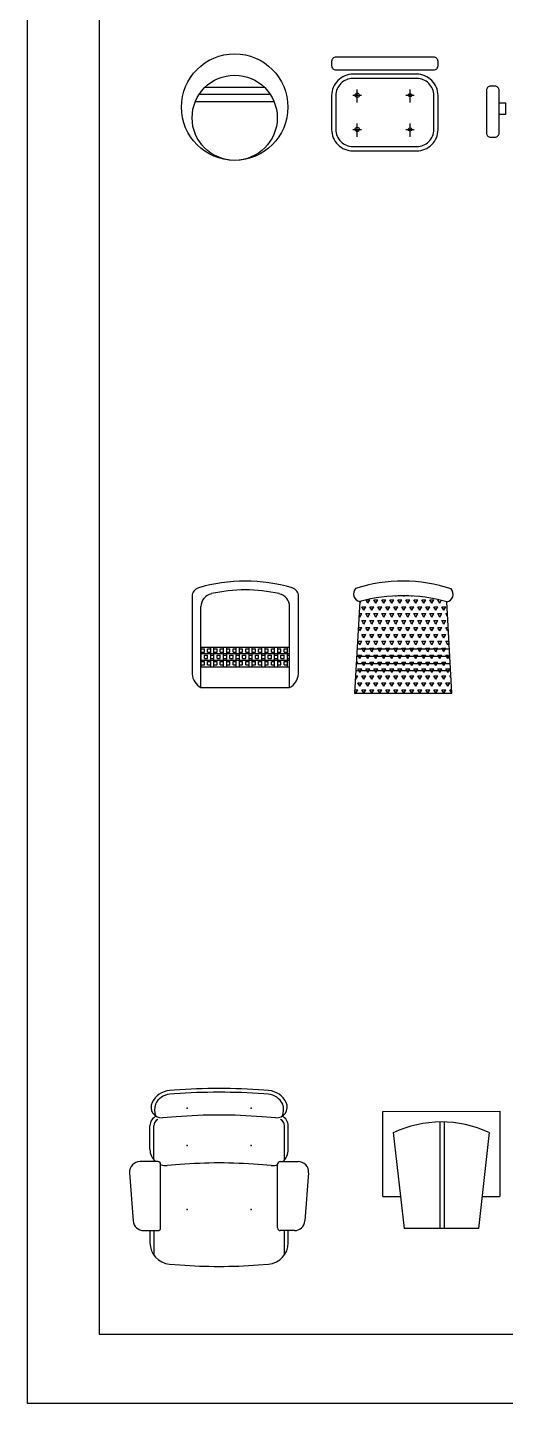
# Model space of a CAD drawing. Header units: inches. Extents: x 3.4 to 45.9, y 14.3 to 39.1.
# Drawn here: x 3.43 to 5.67, y 14.3 to 20.77 of the extents above; entities that cross this region are included whole.
import ezdxf

# ---------------------------------------------------------------- set-up
doc = ezdxf.new("R2010")
doc.units = ezdxf.units.IN
doc.header["$MEASUREMENT"] = 0
for name, color, linetype in [('02', 2, 'Continuous'), ('4', 4, 'Continuous'), ('8', 8, 'Continuous'), ('kadrbm', 4, 'Continuous')]:
    doc.layers.add(name, color=color, linetype=linetype)

# ---------------------------------------------------------------- blocks, each defined once
blk = doc.blocks.new('kadrbm')
at = {"layer": 'kadrbm', "color": 4}
blk.add_lwpolyline([(0, 0), (0, 24.7972), (21, 24.7972), (21, 0), (0, 0)], close=True, dxfattribs=at)
blk.add_lwpolyline([(20.6631, 0.3257), (20.6631, 24.4603), (0.3369, 24.4603), (0.3369, 0.3257), (20.6631, 0.3257)], dxfattribs=at)

msp = doc.modelspace()

# ---------------------------------------------------------------- hatches: boundary and pattern name
at = {"layer": '8'}
h = msp.add_hatch(dxfattribs=at)
h.set_pattern_fill('TRIANG', color=256, scale=0.1, style=0)
h.set_pattern_definition([(60, (142.706374, 6.792413), (-0.01875, 0.032475953), [0.01875, -0.01875]), (120, (142.706374, 6.792413), (-0.0375, 2e-11), [0.01875, -0.01875]), (0, (142.697, 6.80865), (0.01875, 0.0324759526), [0.01875, -0.01875])])
h.paths.add_polyline_path([(5.3954, 18.0677, 0.14003), (4.9874, 18.0694), (4.9746, 17.847), (5.408, 17.847)])
h.paths.add_polyline_path([(5.408, 17.847), (4.9746, 17.847), (4.9727, 17.8131), (5.41, 17.8131)])
h.paths.add_polyline_path([(5.41, 17.8131), (4.9727, 17.8131), (4.9708, 17.7792), (5.4119, 17.7792)])
h.paths.add_polyline_path([(5.4119, 17.7792), (4.9708, 17.7792), (4.9688, 17.7452), (5.4139, 17.7452)])
h.paths.add_polyline_path([(5.4139, 17.7452), (4.9688, 17.7452), (4.9627, 17.6387), (5.4199, 17.6387)])
h = msp.add_hatch(dxfattribs=at)
h.set_pattern_fill('BOX', color=256, scale=0.06, style=0)
h.set_pattern_definition([(90, (142.706374, 6.792413), (-0.06, 4e-18), []), (90, (142.721374, 6.792413), (-0.06, 4e-18), []), (0, (142.706374, 6.792413), (0, 0.06), [-0.015, 0.015]), (0, (142.706374, 6.807413), (0, 0.06), [-0.015, 0.015]), (0, (142.706374, 6.822413), (0, 0.06), [0.015, -0.015]), (0, (142.706374, 6.837413), (0, 0.06), [0.015, -0.015]), (90, (142.736374, 6.792413), (-0.06, 4e-18), [0.015, -0.015]), (90, (142.751374, 6.792413), (-0.06, 4e-18), [0.015, -0.015])])
h.paths.add_polyline_path([(4.6571, 17.8558), (4.2404, 17.8558), (4.2404, 17.8249), (4.6571, 17.8249)])
h.paths.add_polyline_path([(4.6571, 17.8249), (4.2404, 17.8249), (4.2404, 17.794), (4.6571, 17.794)])
h.paths.add_polyline_path([(4.6571, 17.794), (4.2404, 17.794), (4.2404, 17.7631), (4.6571, 17.7631)])

# ---------------------------------------------------------------- linework, layer by layer
at = {"layer": '02'}
for p, q in [((4.9546, 20.4481), (4.9946, 20.4481)), ((4.9746, 20.4141), (4.9746, 20.4753)), ((5.203, 20.4481), (5.243, 20.4481)), ((5.223, 20.4141), (5.223, 20.4753)), ((4.9746, 20.2535), (4.9746, 20.3147)), ((5.223, 20.2535), (5.223, 20.3147)), ((4.9546, 20.2875), (4.9946, 20.2875)), ((5.203, 20.2875), (5.243, 20.2875))]:
    msp.add_line(p, q, dxfattribs=at)
for centre, radius in [((4.9746, 20.4481), 0.01), ((5.223, 20.4481), 0.008), ((4.9746, 20.2875), 0.01), ((5.223, 20.2875), 0.008)]:
    msp.add_circle(centre, radius, dxfattribs=at)
at = {"layer": '4'}
for p, q in [((4.232, 20.4526), (4.5657, 20.4526)), ((4.2603, 20.4865), (4.5375, 20.4865)), ((4.214, 20.4187), (4.5837, 20.4187)), ((4.1987, 18.0939), (4.1987, 17.7285)), ((4.2404, 17.666), (4.2404, 18.0457)), ((4.6571, 17.666), (4.6571, 18.0457)), ((4.6987, 17.7285), (4.6987, 18.0939)), ((4.9874, 18.0694), (4.9627, 17.6387)), ((5.4199, 17.6387), (5.3954, 18.0677)), ((4.2404, 17.8558), (4.6571, 17.8558)), ((4.9746, 17.847), (5.408, 17.847)), ((4.2404, 17.8249), (4.6571, 17.8249)), ((4.2404, 17.794), (4.6571, 17.794)), ((4.9708, 17.7792), (5.4119, 17.7792)), ((4.9727, 17.8131), (5.41, 17.8131)), ((4.2404, 17.7631), (4.6571, 17.7631)), ((4.9688, 17.7452), (5.4139, 17.7452)), ((4.2404, 17.666), (4.6571, 17.666)), ((4.9627, 17.6387), (5.4199, 17.6387)), ((4.1148, 15.7742), (4.093, 15.7726)), ((4.5584, 15.7726), (4.5366, 15.7742)), ((4.1161, 15.7566), (4.0944, 15.755)), ((4.557, 15.755), (4.5352, 15.7566)), ((4.1244, 15.6496), (4.0594, 15.6446)), ((4.5919, 15.6446), (4.527, 15.6496)), ((5.0944, 15.6747), (5.6444, 15.675)), ((5.0947, 15.2747), (5.0944, 15.6747)), ((5.6444, 15.675), (5.6447, 15.275)), ((4.0007, 15.4954), (4.0007, 15.6069)), ((4.0183, 15.4513), (4.0183, 15.6069)), ((4.633, 15.4479), (4.633, 15.6068)), ((4.6507, 15.4954), (4.6507, 15.6068)), ((5.3648, 15.1248), (5.3645, 15.6248)), ((5.3848, 15.1249), (5.3845, 15.6249)), ((5.1445, 15.5747), (5.1948, 15.1247)), ((5.5945, 15.575), (5.5448, 15.125)), ((3.9048, 15.3856), (3.9221, 15.1606)), ((4.0382, 15.4394), (3.9547, 15.4394)), ((4.0507, 15.1269), (4.0507, 15.4269)), ((4.1416, 15.4253), (4.0814, 15.4207)), ((4.5699, 15.4207), (4.5098, 15.4253)), ((4.6007, 15.1269), (4.6007, 15.4269)), ((4.6132, 15.4394), (4.6967, 15.4394)), ((4.7465, 15.3856), (4.7292, 15.1606)), ((5.0947, 15.2747), (5.1781, 15.2747)), ((5.5614, 15.275), (5.6447, 15.275)), ((3.972, 15.1144), (4.0382, 15.1144)), ((4.0007, 15.1144), (4.0007, 15.057)), ((4.0183, 15.1144), (4.0183, 15.0003)), ((4.6794, 15.1144), (4.6132, 15.1144)), ((4.633, 15.0003), (4.633, 15.1144)), ((4.6507, 15.057), (4.6507, 15.1144)), ((5.5448, 15.125), (5.1948, 15.1247)), ((4.093, 14.9573), (4.1416, 14.9536)), ((4.5098, 14.9536), (4.5584, 14.9573))]:
    msp.add_line(p, q, dxfattribs=at)
for points in [[(4.8746, 20.567), (5.3346, 20.567, 0.414214), (5.3546, 20.587), (5.3546, 20.607, 0.414214), (5.3346, 20.627), (4.8746, 20.627, 0.414214), (4.8546, 20.607), (4.8546, 20.587, 0.414214)], [(4.9546, 20.547, 0.414214), (4.8546, 20.447), (4.8546, 20.287, 0.414214), (4.9546, 20.187), (5.2546, 20.187, 0.414214), (5.3546, 20.287), (5.3546, 20.447, 0.414214), (5.2546, 20.547)], [(4.9546, 20.527, 0.414214), (4.8746, 20.447), (4.8746, 20.287, 0.414214), (4.9546, 20.207), (5.2546, 20.207, 0.414214), (5.3346, 20.287), (5.3346, 20.447, 0.414214), (5.2546, 20.527)], [(5.6018, 20.2511), (5.6218, 20.2511, 0.414214), (5.6418, 20.2711), (5.6418, 20.4711, 0.414214), (5.6218, 20.4911), (5.6018, 20.4911, 0.414214), (5.5818, 20.4711), (5.5818, 20.2711, 0.414214)]]:
    msp.add_lwpolyline(points, format="xyb", close=True, dxfattribs=at)
msp.add_lwpolyline([(5.6422, 20.4127), (5.6715, 20.4127), (5.6715, 20.3576), (5.6422, 20.3576)], dxfattribs=at)
for centre, radius in [((4.3989, 20.3924), 0.25), ((4.3989, 20.3424), 0.2)]:
    msp.add_circle(centre, radius, dxfattribs=at)
for centre, radius, start, end in [((4.4487, 17.3952), 0.7708, 73.39845, 106.60155), ((5.1889, 17.4514), 0.7146, 71.47088, 108.06302), ((4.2404, 18.0939), 0.0417, 106.60155, 180), ((4.3029, 18.0457), 0.0625, 102.63563, 180), ((4.4487, 17.3952), 0.7292, 77.36437, 102.63563), ((4.5946, 18.0457), 0.0625, 0, 77.36437), ((4.6571, 18.0939), 0.0417, 0, 73.39845), ((4.9943, 18.1056), 0.0369, 136.9276, 259.19844), ((5.3888, 18.104), 0.0369, 280.33546, 42.6063), ((5.1885, 17.3543), 0.7429, 73.82433, 105.70957), ((4.276, 17.7349), 0.0776, 184.73545, 242.64468), ((4.6214, 17.7349), 0.0776, 297.35532, 355.26455), ((4.1007, 15.6729), 0.1, 94.39871, 154.39871), ((4.3257, 13.0323), 2.75, 85.60129, 94.39871), ((4.5507, 15.6729), 0.1, 25.6013, 85.6013), ((4.0556, 15.6945), 0.05, 154.39871, 274.39871), ((4.1145, 15.6822), 0.0919, 163.38554, 198.9695), ((4.1007, 15.6729), 0.0823, 94.39871, 154.39871), ((4.3257, 13.0323), 2.7323, 85.60129, 94.39871), ((4.5507, 15.6729), 0.0823, 25.6013, 85.6013), ((4.5958, 15.6945), 0.05, 265.6013, 25.6013), ((4.5369, 15.6822), 0.0919, 341.0305, 16.61446), ((4.0507, 15.6069), 0.05, 113.73237, 180), ((4.3257, 13.0323), 2.625, 85.60129, 94.39871), ((4.6007, 15.6068), 0.05, 0, 65.43421), ((4.0507, 15.6069), 0.0323, 113.73237, 180), ((4.6007, 15.6068), 0.0323, 0, 65.43421), ((5.3698, 15.0936), 0.5312, 64.98248, 115.09771), ((4.0757, 15.4954), 0.075, 180, 228.40702), ((4.5757, 15.4954), 0.075, 311.22129, 0), ((3.9547, 15.3894), 0.05, 90, 184.39871), ((4.0382, 15.4269), 0.0125, 0, 90), ((4.0757, 15.4954), 0.075, 250.45096, 274.39871), ((4.3257, 13.0323), 2.4, 85.60129, 94.39871), ((4.5757, 15.4954), 0.075, 265.6013, 289.52087), ((4.6132, 15.4269), 0.0125, 90, 180), ((4.6967, 15.3894), 0.05, 355.60129, 90), ((3.972, 15.1644), 0.05, 184.39871, 270), ((4.0382, 15.1269), 0.0125, 270, 0), ((4.6132, 15.1269), 0.0125, 180, 270), ((4.6794, 15.1644), 0.05, 270, 355.60129), ((4.1007, 15.057), 0.1, 180, 265.60129), ((4.5507, 15.057), 0.1, 274.39871, 0), ((4.3257, 17.3465), 2.4, 265.60129, 274.39871)]:
    msp.add_arc(centre, radius, start, end, dxfattribs=at)
for p in [(4.1757, 15.6894), (4.4757, 15.6894), (4.1757, 15.5144), (4.4757, 15.5144), (4.1757, 15.2144), (4.4757, 15.2144)]:
    msp.add_point(p, dxfattribs=at)

# ---------------------------------------------------------------- block references
at = {"layer": 'kadrbm'}
msp.add_blockref('kadrbm', (3.4253, 14.3025), dxfattribs=at)

doc.saveas('drawing.dxf')
